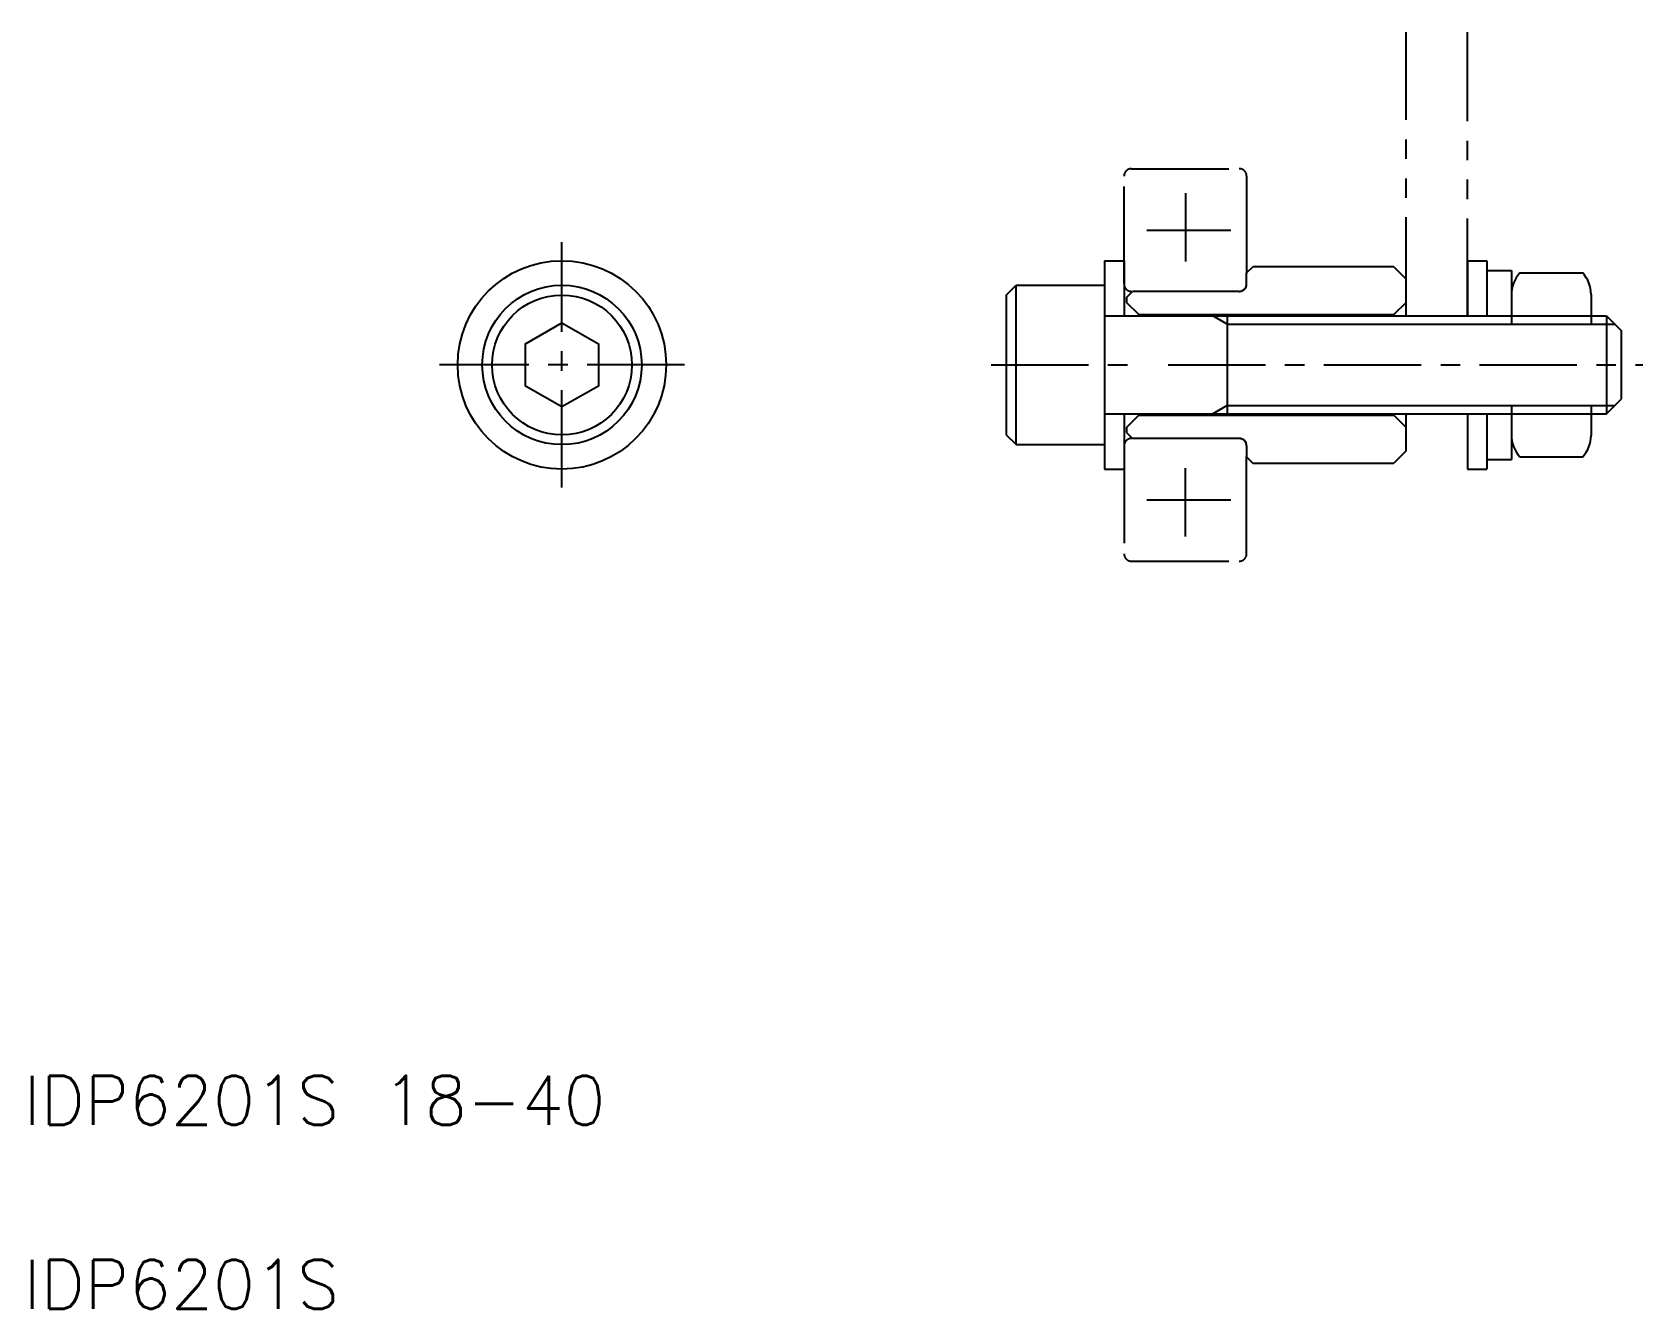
# Model space of a CAD drawing. Extents: x 11 to 142, y 10 to 114.
import ezdxf

# ---------------------------------------------------------------- set-up
doc = ezdxf.new("R2010")
doc.units = 0
doc.header["$LTSCALE"] = 0.25
doc.linetypes.add('CENTER', pattern=[50.8, 31.75, -6.35, 6.35, -6.35])
doc.linetypes.add('PHANTOM', pattern=[63.5, 31.75, -6.35, 6.35, -6.35, 6.35, -6.35])
doc.layers.get('0').update_dxf_attribs({"linetype": 'CONTINUOUS'})
doc.layers.add('CENTER', color=1, linetype='CENTER')
doc.styles.get("Standard").update_dxf_attribs({"font": 'txt', "bigfont": 'BIGFONT'})

msp = doc.modelspace()

# ---------------------------------------------------------------- linework, layer by layer
at = {"color": 3, "linetype": 'PHANTOM'}
for p, q in [((122.73, 91.07), (122.73, 114.1)), ((127.73, 90.97), (127.73, 114.1)), ((104.73, 100.97), (104.73, 95.4)), ((101.6, 97.97), (108.43, 97.97)), ((104.73, 72.97), (104.73, 78.54)), ((101.6, 75.97), (108.43, 75.97))]:
    msp.add_line(p, q, dxfattribs=at)
at = {"color": 7, "linetype": 'CONTINUOUS'}
for p, q in [((98.13, 95.47), (98.13, 78.47)), ((98.13, 95.47), (99.73, 95.47)), ((99.73, 95.47), (99.73, 90.97)), ((109.73, 94.47), (110.23, 94.97)), ((121.73, 94.97), (110.23, 94.97)), ((121.73, 94.97), (122.73, 93.97)), ((127.73, 95.47), (127.73, 90.97)), ((127.73, 95.47), (129.33, 95.47)), ((129.33, 95.47), (129.33, 90.97)), ((129.33, 94.67), (131.33, 94.67)), ((131.33, 94.67), (131.33, 90.29)), ((90.13, 92.67), (90.93, 93.47)), ((90.93, 80.47), (90.93, 93.47)), ((90.93, 93.47), (98.13, 93.47)), ((109.73, 93.57), (109.73, 94.47)), ((122.73, 90.97), (122.73, 93.97)), ((132.01, 94.47), (137.14, 94.47)), ((90.13, 92.67), (90.13, 81.27)), ((99.93, 92.47), (100.43, 92.97)), ((99.93, 92.47), (99.93, 92.07)), ((99.93, 92.07), (100.93, 91.07)), ((109.13, 92.97), (100.43, 92.97)), ((122.73, 92.07), (121.73, 91.07)), ((137.83, 92.72), (137.83, 90.29)), ((98.13, 90.97), (139.08, 90.97)), ((100.93, 91.07), (121.73, 91.07)), ((100.93, 91.07), (100.93, 90.97)), ((100.93, 91.07), (100.93, 90.97)), ((108.13, 90.97), (108.13, 82.97)), ((120.73, 91.07), (120.73, 90.97)), ((121.73, 91.07), (121.73, 90.97)), ((139.08, 90.97), (139.08, 82.97)), ((139.08, 90.97), (140.28, 89.77)), ((140.28, 89.77), (140.28, 84.17)), ((139.08, 82.97), (140.28, 84.17)), ((98.13, 82.97), (139.08, 82.97)), ((99.73, 82.97), (99.73, 78.47)), ((99.93, 81.87), (100.93, 82.87)), ((100.93, 82.97), (100.93, 82.87)), ((100.93, 82.97), (100.93, 82.87)), ((100.93, 82.87), (121.73, 82.87)), ((107.54, 83.31), (107.54, 83.31)), ((107.84, 83.48), (107.84, 83.48)), ((121.73, 82.97), (121.73, 82.87)), ((121.73, 82.87), (122.73, 81.87)), ((122.73, 79.97), (122.73, 82.97)), ((122.73, 82.97), (122.73, 82.87)), ((127.73, 82.97), (127.73, 78.47)), ((129.33, 82.97), (129.33, 78.47)), ((131.33, 83.65), (131.33, 79.27)), ((137.83, 83.65), (137.83, 81.22)), ((99.93, 81.87), (99.93, 81.47)), ((99.93, 81.47), (100.43, 80.97)), ((90.13, 81.27), (90.93, 80.47)), ((90.93, 80.47), (98.13, 80.47)), ((109.13, 80.97), (100.43, 80.97)), ((109.73, 80.37), (109.73, 79.47)), ((109.73, 79.47), (110.23, 78.97)), ((110.23, 78.97), (121.73, 78.97)), ((122.73, 79.97), (121.73, 78.97)), ((129.33, 79.27), (131.33, 79.27)), ((132.01, 79.47), (137.14, 79.47)), ((98.13, 78.47), (99.73, 78.47)), ((127.73, 78.47), (129.33, 78.47))]:
    msp.add_line(p, q, dxfattribs=at)
at = {"color": 3, "linetype": 'CONTINUOUS'}
for p, q in [((108.13, 90.29), (106.96, 90.97)), ((108.13, 90.29), (139.75, 90.29)), ((108.13, 83.65), (106.96, 82.97)), ((108.13, 83.65), (139.75, 83.65))]:
    msp.add_line(p, q, dxfattribs=at)
at = {"color": 3, "linetype": 'PHANTOM'}
for points in [[(109.13, 92.97), (100.33, 92.97, -0.414214), (99.73, 93.57), (99.73, 102.37, -0.414214), (100.33, 102.97), (109.13, 102.97, -0.414214), (109.73, 102.37), (109.73, 93.57, -0.414214)], [(109.13, 80.97), (100.33, 80.97, 0.414214), (99.73, 80.37), (99.73, 71.57, 0.414214), (100.33, 70.97), (109.13, 70.97, 0.414214), (109.73, 71.57), (109.73, 80.37, 0.414214)]]:
    msp.add_lwpolyline(points, format="xyb", close=True, dxfattribs=at)
at = {"color": 7, "linetype": 'CONTINUOUS'}
msp.add_lwpolyline([(50.92, 85.25), (50.92, 88.68), (53.89, 90.4), (56.86, 88.68), (56.86, 85.25), (53.89, 83.54), (50.92, 85.25)], dxfattribs=at)
for radius in [8.5, 6.5, 5.7]:
    msp.add_circle((53.89, 86.97), radius, dxfattribs=at)
for centre, radius, start, end in [((109.13, 93.57), 0.6, 270, 0), ((133.9, 92.72), 2.57, 137.173, 181.5976), ((135.25, 92.72), 2.57, 0, 42.8269), ((109.13, 80.37), 0.6, 0, 90), ((133.9, 81.22), 2.57, 178.4024, 222.8269), ((135.25, 81.22), 2.57, 317.173, 0)]:
    msp.add_arc(centre, radius, start, end, dxfattribs=at)
at = {"layer": 'CENTER', "color": 1, "linetype": 'CENTER'}
for p, q in [((53.89, 76.97), (53.89, 96.97)), ((63.89, 86.97), (43.89, 86.97)), ((88.89, 86.97), (100.33, 86.97)), ((103.33, 86.97), (142.04, 86.97))]:
    msp.add_line(p, q, dxfattribs=at)

# ---------------------------------------------------------------- texts
at = {"color": 7, "linetype": 'CONTINUOUS'}
for s, p in [('IDP6201S 18-40', (10, 25)), ('IDP6201S', (10, 10))]:
    msp.add_text(s, height=4, dxfattribs=at).set_placement(p)

doc.saveas('drawing.dxf')
